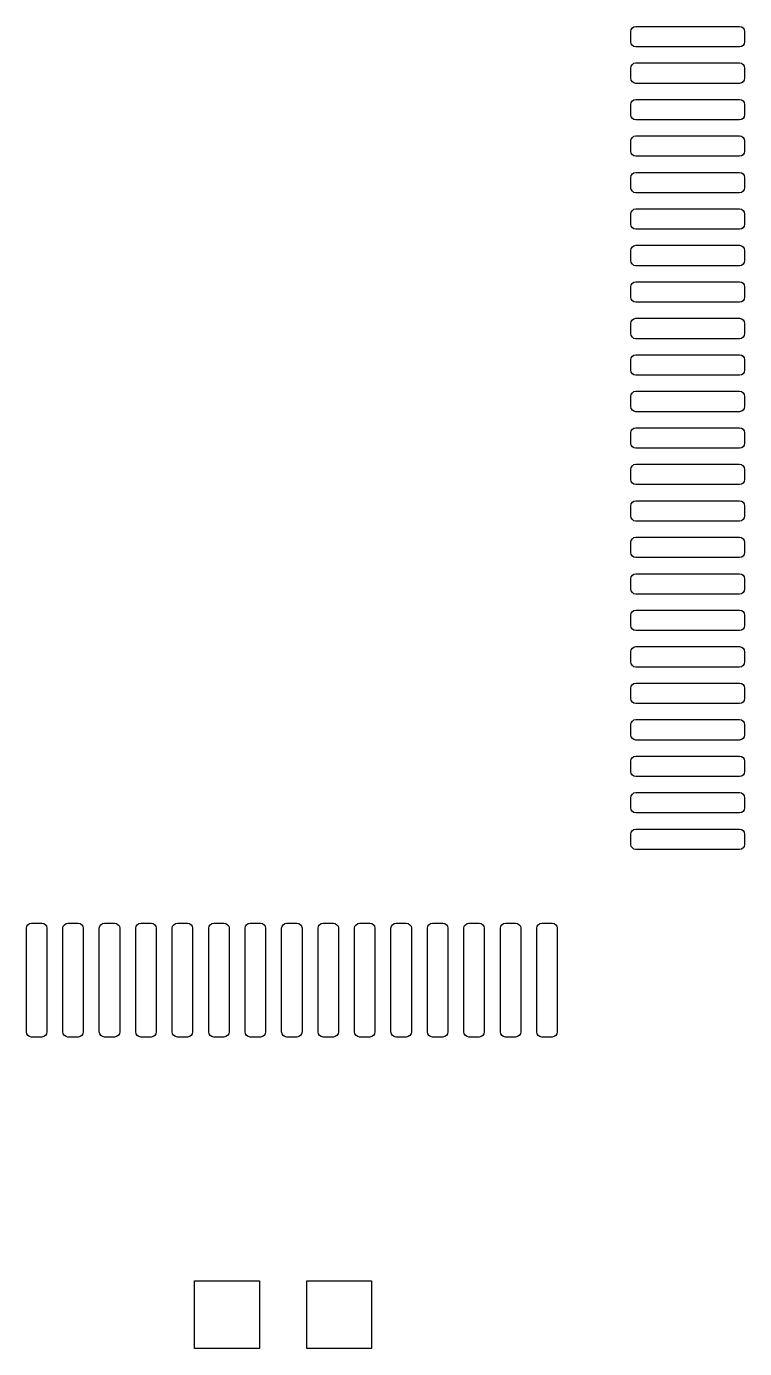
# Model space of a CAD drawing. Header units: inches. Extents: x 2.95 to 6.15, y -3.5 to -1.73.
# Drawn here: x 4.183 to 4.571, y -3.384 to -2.671 of the extents above; entities that cross this region are included whole.
import ezdxf

# ---------------------------------------------------------------- set-up
doc = ezdxf.new("R2010")
doc.units = ezdxf.units.IN
doc.header["$MEASUREMENT"] = 0
doc.layers.add('F.Paste', color=253, linetype='CONTINUOUS', true_color=0xb4a09a)

msp = doc.modelspace()

# ---------------------------------------------------------------- linework, layer by layer
at = {"layer": 'F.Paste', "linetype": 'CONTINUOUS'}
for p, q in [((4.50945, -2.67382), (4.50966, -2.67276)), ((4.50945, -2.67933), (4.50945, -2.67382)), ((4.50966, -2.67276), (4.51026, -2.67187)), ((4.51026, -2.67187), (4.51115, -2.67127)), ((4.51115, -2.67127), (4.5122, -2.67106)), ((4.5122, -2.67106), (4.56811, -2.67106)), ((4.56811, -2.67106), (4.56916, -2.67127)), ((4.56916, -2.67127), (4.57006, -2.67187)), ((4.57006, -2.67187), (4.57066, -2.67276)), ((4.57066, -2.67276), (4.57087, -2.67382)), ((4.57087, -2.67382), (4.57087, -2.67933)), ((4.50966, -2.68039), (4.50945, -2.67933)), ((4.51026, -2.68128), (4.50966, -2.68039)), ((4.51115, -2.68188), (4.51026, -2.68128)), ((4.5122, -2.68209), (4.51115, -2.68188)), ((4.56811, -2.68209), (4.5122, -2.68209)), ((4.56916, -2.68188), (4.56811, -2.68209)), ((4.57006, -2.68128), (4.56916, -2.68188)), ((4.57066, -2.68039), (4.57006, -2.68128)), ((4.57087, -2.67933), (4.57066, -2.68039)), ((4.50945, -2.6935), (4.50966, -2.69245)), ((4.50945, -2.69902), (4.50945, -2.6935)), ((4.50966, -2.69245), (4.51026, -2.69156)), ((4.51026, -2.69156), (4.51115, -2.69096)), ((4.51115, -2.69096), (4.5122, -2.69075)), ((4.5122, -2.69075), (4.56811, -2.69075)), ((4.56811, -2.69075), (4.56916, -2.69096)), ((4.56916, -2.69096), (4.57006, -2.69156)), ((4.57006, -2.69156), (4.57066, -2.69245)), ((4.57066, -2.69245), (4.57087, -2.6935)), ((4.57087, -2.6935), (4.57087, -2.69902)), ((4.50966, -2.70007), (4.50945, -2.69902)), ((4.51026, -2.70096), (4.50966, -2.70007)), ((4.51115, -2.70156), (4.51026, -2.70096)), ((4.5122, -2.70177), (4.51115, -2.70156)), ((4.56811, -2.70177), (4.5122, -2.70177)), ((4.56916, -2.70156), (4.56811, -2.70177)), ((4.57006, -2.70096), (4.56916, -2.70156)), ((4.57066, -2.70007), (4.57006, -2.70096)), ((4.57087, -2.69902), (4.57066, -2.70007)), ((4.51026, -2.71124), (4.51115, -2.71064)), ((4.51115, -2.71064), (4.5122, -2.71043)), ((4.5122, -2.71043), (4.56811, -2.71043)), ((4.56811, -2.71043), (4.56916, -2.71064)), ((4.56916, -2.71064), (4.57006, -2.71124)), ((4.50945, -2.71319), (4.50966, -2.71213)), ((4.50945, -2.7187), (4.50945, -2.71319)), ((4.50966, -2.71213), (4.51026, -2.71124)), ((4.57006, -2.71124), (4.57066, -2.71213)), ((4.57066, -2.71213), (4.57087, -2.71319)), ((4.57087, -2.71319), (4.57087, -2.7187)), ((4.50966, -2.71976), (4.50945, -2.7187)), ((4.51026, -2.72065), (4.50966, -2.71976)), ((4.51115, -2.72125), (4.51026, -2.72065)), ((4.5122, -2.72146), (4.51115, -2.72125)), ((4.56811, -2.72146), (4.5122, -2.72146)), ((4.56916, -2.72125), (4.56811, -2.72146)), ((4.57006, -2.72065), (4.56916, -2.72125)), ((4.57066, -2.71976), (4.57006, -2.72065)), ((4.57087, -2.7187), (4.57066, -2.71976)), ((4.50945, -2.73287), (4.50966, -2.73182)), ((4.50966, -2.73182), (4.51026, -2.73093)), ((4.51026, -2.73093), (4.51115, -2.73033)), ((4.51115, -2.73033), (4.5122, -2.73012)), ((4.5122, -2.73012), (4.56811, -2.73012)), ((4.56811, -2.73012), (4.56916, -2.73033)), ((4.56916, -2.73033), (4.57006, -2.73093)), ((4.57006, -2.73093), (4.57066, -2.73182)), ((4.57066, -2.73182), (4.57087, -2.73287)), ((4.50945, -2.73839), (4.50945, -2.73287)), ((4.50966, -2.73944), (4.50945, -2.73839)), ((4.57087, -2.73839), (4.57066, -2.73944)), ((4.57087, -2.73287), (4.57087, -2.73839)), ((4.51026, -2.74033), (4.50966, -2.73944)), ((4.51115, -2.74093), (4.51026, -2.74033)), ((4.5122, -2.74114), (4.51115, -2.74093)), ((4.56811, -2.74114), (4.5122, -2.74114)), ((4.56916, -2.74093), (4.56811, -2.74114)), ((4.57006, -2.74033), (4.56916, -2.74093)), ((4.57066, -2.73944), (4.57006, -2.74033)), ((4.50945, -2.75256), (4.50966, -2.7515)), ((4.50945, -2.75807), (4.50945, -2.75256)), ((4.50966, -2.7515), (4.51026, -2.75061)), ((4.51026, -2.75061), (4.51115, -2.75001)), ((4.51115, -2.75001), (4.5122, -2.7498)), ((4.5122, -2.7498), (4.56811, -2.7498)), ((4.56811, -2.7498), (4.56916, -2.75001)), ((4.56916, -2.75001), (4.57006, -2.75061)), ((4.57006, -2.75061), (4.57066, -2.7515)), ((4.57066, -2.7515), (4.57087, -2.75256)), ((4.57087, -2.75256), (4.57087, -2.75807)), ((4.50966, -2.75913), (4.50945, -2.75807)), ((4.51026, -2.76002), (4.50966, -2.75913)), ((4.51115, -2.76062), (4.51026, -2.76002)), ((4.5122, -2.76083), (4.51115, -2.76062)), ((4.56916, -2.76062), (4.56811, -2.76083)), ((4.57006, -2.76002), (4.56916, -2.76062)), ((4.57066, -2.75913), (4.57006, -2.76002)), ((4.57087, -2.75807), (4.57066, -2.75913)), ((4.56811, -2.76083), (4.5122, -2.76083)), ((4.50945, -2.77224), (4.50966, -2.77119)), ((4.50945, -2.77776), (4.50945, -2.77224)), ((4.50966, -2.77119), (4.51026, -2.7703)), ((4.51026, -2.7703), (4.51115, -2.7697)), ((4.51115, -2.7697), (4.5122, -2.76949)), ((4.5122, -2.76949), (4.56811, -2.76949)), ((4.56811, -2.76949), (4.56916, -2.7697)), ((4.56916, -2.7697), (4.57006, -2.7703)), ((4.57006, -2.7703), (4.57066, -2.77119)), ((4.57066, -2.77119), (4.57087, -2.77224)), ((4.57087, -2.77224), (4.57087, -2.77776)), ((4.50966, -2.77881), (4.50945, -2.77776)), ((4.51026, -2.7797), (4.50966, -2.77881)), ((4.51115, -2.7803), (4.51026, -2.7797)), ((4.5122, -2.78051), (4.51115, -2.7803)), ((4.56811, -2.78051), (4.5122, -2.78051)), ((4.56916, -2.7803), (4.56811, -2.78051)), ((4.57006, -2.7797), (4.56916, -2.7803)), ((4.57066, -2.77881), (4.57006, -2.7797)), ((4.57087, -2.77776), (4.57066, -2.77881)), ((4.51115, -2.78938), (4.5122, -2.78917)), ((4.5122, -2.78917), (4.56811, -2.78917)), ((4.56811, -2.78917), (4.56916, -2.78938)), ((4.50945, -2.79193), (4.50966, -2.79087)), ((4.50945, -2.79744), (4.50945, -2.79193)), ((4.50966, -2.79087), (4.51026, -2.78998)), ((4.51026, -2.78998), (4.51115, -2.78938)), ((4.56916, -2.78938), (4.57006, -2.78998)), ((4.57006, -2.78998), (4.57066, -2.79087)), ((4.57066, -2.79087), (4.57087, -2.79193)), ((4.57087, -2.79193), (4.57087, -2.79744)), ((4.50966, -2.7985), (4.50945, -2.79744)), ((4.51026, -2.79939), (4.50966, -2.7985)), ((4.51115, -2.79999), (4.51026, -2.79939)), ((4.5122, -2.8002), (4.51115, -2.79999)), ((4.56811, -2.8002), (4.5122, -2.8002)), ((4.56916, -2.79999), (4.56811, -2.8002)), ((4.57006, -2.79939), (4.56916, -2.79999)), ((4.57066, -2.7985), (4.57006, -2.79939)), ((4.57087, -2.79744), (4.57066, -2.7985)), ((4.50945, -2.81161), (4.50966, -2.81056)), ((4.50966, -2.81056), (4.51026, -2.80967)), ((4.51026, -2.80967), (4.51115, -2.80907)), ((4.51115, -2.80907), (4.5122, -2.80886)), ((4.5122, -2.80886), (4.56811, -2.80886)), ((4.56811, -2.80886), (4.56916, -2.80907)), ((4.56916, -2.80907), (4.57006, -2.80967)), ((4.57006, -2.80967), (4.57066, -2.81056)), ((4.57066, -2.81056), (4.57087, -2.81161)), ((4.50945, -2.81713), (4.50945, -2.81161)), ((4.50966, -2.81818), (4.50945, -2.81713)), ((4.57087, -2.81713), (4.57066, -2.81818)), ((4.57087, -2.81161), (4.57087, -2.81713)), ((4.51026, -2.81907), (4.50966, -2.81818)), ((4.51115, -2.81967), (4.51026, -2.81907)), ((4.5122, -2.81988), (4.51115, -2.81967)), ((4.56811, -2.81988), (4.5122, -2.81988)), ((4.56916, -2.81967), (4.56811, -2.81988)), ((4.57006, -2.81907), (4.56916, -2.81967)), ((4.57066, -2.81818), (4.57006, -2.81907)), ((4.50945, -2.8313), (4.50966, -2.83024)), ((4.50945, -2.83681), (4.50945, -2.8313)), ((4.50966, -2.83024), (4.51026, -2.82935)), ((4.51026, -2.82935), (4.51115, -2.82875)), ((4.51115, -2.82875), (4.5122, -2.82854)), ((4.5122, -2.82854), (4.56811, -2.82854)), ((4.56811, -2.82854), (4.56916, -2.82875)), ((4.56916, -2.82875), (4.57006, -2.82935)), ((4.57006, -2.82935), (4.57066, -2.83024)), ((4.57066, -2.83024), (4.57087, -2.8313)), ((4.57087, -2.8313), (4.57087, -2.83681)), ((4.50966, -2.83787), (4.50945, -2.83681)), ((4.51026, -2.83876), (4.50966, -2.83787)), ((4.51115, -2.83936), (4.51026, -2.83876)), ((4.57006, -2.83876), (4.56916, -2.83936)), ((4.57066, -2.83787), (4.57006, -2.83876)), ((4.57087, -2.83681), (4.57066, -2.83787)), ((4.5122, -2.83957), (4.51115, -2.83936)), ((4.56811, -2.83957), (4.5122, -2.83957)), ((4.56916, -2.83936), (4.56811, -2.83957)), ((4.50945, -2.85098), (4.50966, -2.84993)), ((4.50945, -2.8565), (4.50945, -2.85098)), ((4.50966, -2.84993), (4.51026, -2.84904)), ((4.51026, -2.84904), (4.51115, -2.84844)), ((4.51115, -2.84844), (4.5122, -2.84823)), ((4.5122, -2.84823), (4.56811, -2.84823)), ((4.56811, -2.84823), (4.56916, -2.84844)), ((4.56916, -2.84844), (4.57006, -2.84904)), ((4.57006, -2.84904), (4.57066, -2.84993)), ((4.57066, -2.84993), (4.57087, -2.85098)), ((4.57087, -2.85098), (4.57087, -2.8565)), ((4.50966, -2.85755), (4.50945, -2.8565)), ((4.51026, -2.85844), (4.50966, -2.85755)), ((4.51115, -2.85904), (4.51026, -2.85844)), ((4.5122, -2.85925), (4.51115, -2.85904)), ((4.56811, -2.85925), (4.5122, -2.85925)), ((4.56916, -2.85904), (4.56811, -2.85925)), ((4.57006, -2.85844), (4.56916, -2.85904)), ((4.57066, -2.85755), (4.57006, -2.85844)), ((4.57087, -2.8565), (4.57066, -2.85755)), ((4.50945, -2.87067), (4.50966, -2.86961)), ((4.50945, -2.87618), (4.50945, -2.87067)), ((4.50966, -2.86961), (4.51026, -2.86872)), ((4.51026, -2.86872), (4.51115, -2.86812)), ((4.51115, -2.86812), (4.5122, -2.86791)), ((4.5122, -2.86791), (4.56811, -2.86791)), ((4.56811, -2.86791), (4.56916, -2.86812)), ((4.56916, -2.86812), (4.57006, -2.86872)), ((4.57006, -2.86872), (4.57066, -2.86961)), ((4.57066, -2.86961), (4.57087, -2.87067)), ((4.57087, -2.87067), (4.57087, -2.87618)), ((4.50966, -2.87724), (4.50945, -2.87618)), ((4.51026, -2.87813), (4.50966, -2.87724)), ((4.51115, -2.87873), (4.51026, -2.87813)), ((4.5122, -2.87894), (4.51115, -2.87873)), ((4.56811, -2.87894), (4.5122, -2.87894)), ((4.56916, -2.87873), (4.56811, -2.87894)), ((4.57006, -2.87813), (4.56916, -2.87873)), ((4.57066, -2.87724), (4.57006, -2.87813)), ((4.57087, -2.87618), (4.57066, -2.87724)), ((4.50966, -2.8893), (4.51026, -2.88841)), ((4.51026, -2.88841), (4.51115, -2.88781)), ((4.51115, -2.88781), (4.5122, -2.8876)), ((4.5122, -2.8876), (4.56811, -2.8876)), ((4.56811, -2.8876), (4.56916, -2.88781)), ((4.56916, -2.88781), (4.57006, -2.88841)), ((4.57006, -2.88841), (4.57066, -2.8893)), ((4.50945, -2.89035), (4.50966, -2.8893)), ((4.50945, -2.89587), (4.50945, -2.89035)), ((4.50966, -2.89692), (4.50945, -2.89587)), ((4.57066, -2.8893), (4.57087, -2.89035)), ((4.57087, -2.89587), (4.57066, -2.89692)), ((4.57087, -2.89035), (4.57087, -2.89587)), ((4.51026, -2.89781), (4.50966, -2.89692)), ((4.51115, -2.89841), (4.51026, -2.89781)), ((4.5122, -2.89862), (4.51115, -2.89841)), ((4.56811, -2.89862), (4.5122, -2.89862)), ((4.56916, -2.89841), (4.56811, -2.89862)), ((4.57006, -2.89781), (4.56916, -2.89841)), ((4.57066, -2.89692), (4.57006, -2.89781)), ((4.50945, -2.91004), (4.50966, -2.90898)), ((4.50945, -2.91555), (4.50945, -2.91004)), ((4.50966, -2.90898), (4.51026, -2.90809)), ((4.51026, -2.90809), (4.51115, -2.90749)), ((4.51115, -2.90749), (4.5122, -2.90728)), ((4.5122, -2.90728), (4.56811, -2.90728)), ((4.56811, -2.90728), (4.56916, -2.90749)), ((4.56916, -2.90749), (4.57006, -2.90809)), ((4.57006, -2.90809), (4.57066, -2.90898)), ((4.57066, -2.90898), (4.57087, -2.91004)), ((4.57087, -2.91004), (4.57087, -2.91555)), ((4.50966, -2.91661), (4.50945, -2.91555)), ((4.51026, -2.9175), (4.50966, -2.91661)), ((4.51115, -2.9181), (4.51026, -2.9175)), ((4.57006, -2.9175), (4.56916, -2.9181)), ((4.57066, -2.91661), (4.57006, -2.9175)), ((4.57087, -2.91555), (4.57066, -2.91661)), ((4.5122, -2.91831), (4.51115, -2.9181)), ((4.56811, -2.91831), (4.5122, -2.91831)), ((4.56916, -2.9181), (4.56811, -2.91831)), ((4.50945, -2.92972), (4.50966, -2.92867)), ((4.50945, -2.93524), (4.50945, -2.92972)), ((4.50966, -2.92867), (4.51026, -2.92778)), ((4.51026, -2.92778), (4.51115, -2.92718)), ((4.51115, -2.92718), (4.5122, -2.92697)), ((4.5122, -2.92697), (4.56811, -2.92697)), ((4.56811, -2.92697), (4.56916, -2.92718)), ((4.56916, -2.92718), (4.57006, -2.92778)), ((4.57006, -2.92778), (4.57066, -2.92867)), ((4.57066, -2.92867), (4.57087, -2.92972)), ((4.57087, -2.92972), (4.57087, -2.93524)), ((4.50966, -2.93629), (4.50945, -2.93524)), ((4.51026, -2.93718), (4.50966, -2.93629)), ((4.51115, -2.93778), (4.51026, -2.93718)), ((4.5122, -2.93799), (4.51115, -2.93778)), ((4.56811, -2.93799), (4.5122, -2.93799)), ((4.56916, -2.93778), (4.56811, -2.93799)), ((4.57006, -2.93718), (4.56916, -2.93778)), ((4.57066, -2.93629), (4.57006, -2.93718)), ((4.57087, -2.93524), (4.57066, -2.93629)), ((4.50945, -2.94941), (4.50966, -2.94835)), ((4.50945, -2.95492), (4.50945, -2.94941)), ((4.50966, -2.94835), (4.51026, -2.94746)), ((4.51026, -2.94746), (4.51115, -2.94686)), ((4.51115, -2.94686), (4.5122, -2.94665)), ((4.5122, -2.94665), (4.56811, -2.94665)), ((4.56811, -2.94665), (4.56916, -2.94686)), ((4.56916, -2.94686), (4.57006, -2.94746)), ((4.57006, -2.94746), (4.57066, -2.94835)), ((4.57066, -2.94835), (4.57087, -2.94941)), ((4.57087, -2.94941), (4.57087, -2.95492)), ((4.50966, -2.95598), (4.50945, -2.95492)), ((4.51026, -2.95687), (4.50966, -2.95598)), ((4.51115, -2.95747), (4.51026, -2.95687)), ((4.5122, -2.95768), (4.51115, -2.95747)), ((4.56811, -2.95768), (4.5122, -2.95768)), ((4.56916, -2.95747), (4.56811, -2.95768)), ((4.57006, -2.95687), (4.56916, -2.95747)), ((4.57066, -2.95598), (4.57006, -2.95687)), ((4.57087, -2.95492), (4.57066, -2.95598)), ((4.50966, -2.96804), (4.51026, -2.96715)), ((4.51026, -2.96715), (4.51115, -2.96655)), ((4.51115, -2.96655), (4.5122, -2.96634)), ((4.5122, -2.96634), (4.56811, -2.96634)), ((4.56811, -2.96634), (4.56916, -2.96655)), ((4.56916, -2.96655), (4.57006, -2.96715)), ((4.57006, -2.96715), (4.57066, -2.96804)), ((4.50945, -2.96909), (4.50966, -2.96804)), ((4.50945, -2.97461), (4.50945, -2.96909)), ((4.50966, -2.97566), (4.50945, -2.97461)), ((4.57066, -2.96804), (4.57087, -2.96909)), ((4.57087, -2.97461), (4.57066, -2.97566)), ((4.57087, -2.96909), (4.57087, -2.97461)), ((4.51026, -2.97655), (4.50966, -2.97566)), ((4.51115, -2.97715), (4.51026, -2.97655)), ((4.5122, -2.97736), (4.51115, -2.97715)), ((4.56811, -2.97736), (4.5122, -2.97736)), ((4.56916, -2.97715), (4.56811, -2.97736)), ((4.57006, -2.97655), (4.56916, -2.97715)), ((4.57066, -2.97566), (4.57006, -2.97655)), ((4.50945, -2.98878), (4.50966, -2.98772)), ((4.50945, -2.99429), (4.50945, -2.98878)), ((4.50966, -2.98772), (4.51026, -2.98683)), ((4.51026, -2.98683), (4.51115, -2.98623)), ((4.51115, -2.98623), (4.5122, -2.98602)), ((4.5122, -2.98602), (4.56811, -2.98602)), ((4.56811, -2.98602), (4.56916, -2.98623)), ((4.56916, -2.98623), (4.57006, -2.98683)), ((4.57006, -2.98683), (4.57066, -2.98772)), ((4.57066, -2.98772), (4.57087, -2.98878)), ((4.57087, -2.98878), (4.57087, -2.99429)), ((4.50966, -2.99535), (4.50945, -2.99429)), ((4.51026, -2.99624), (4.50966, -2.99535)), ((4.57066, -2.99535), (4.57006, -2.99624)), ((4.57087, -2.99429), (4.57066, -2.99535)), ((4.51115, -2.99684), (4.51026, -2.99624)), ((4.5122, -2.99705), (4.51115, -2.99684)), ((4.56811, -2.99705), (4.5122, -2.99705)), ((4.56916, -2.99684), (4.56811, -2.99705)), ((4.57006, -2.99624), (4.56916, -2.99684)), ((4.50945, -3.00846), (4.50966, -3.00741)), ((4.50945, -3.01398), (4.50945, -3.00846)), ((4.50966, -3.00741), (4.51026, -3.00652)), ((4.51026, -3.00652), (4.51115, -3.00592)), ((4.51115, -3.00592), (4.5122, -3.00571)), ((4.5122, -3.00571), (4.56811, -3.00571)), ((4.56811, -3.00571), (4.56916, -3.00592)), ((4.56916, -3.00592), (4.57006, -3.00652)), ((4.57006, -3.00652), (4.57066, -3.00741)), ((4.57066, -3.00741), (4.57087, -3.00846)), ((4.57087, -3.00846), (4.57087, -3.01398)), ((4.50966, -3.01503), (4.50945, -3.01398)), ((4.51026, -3.01593), (4.50966, -3.01503)), ((4.51115, -3.01652), (4.51026, -3.01593)), ((4.5122, -3.01673), (4.51115, -3.01652)), ((4.56811, -3.01673), (4.5122, -3.01673)), ((4.56916, -3.01652), (4.56811, -3.01673)), ((4.57006, -3.01593), (4.56916, -3.01652)), ((4.57066, -3.01503), (4.57006, -3.01593)), ((4.57087, -3.01398), (4.57066, -3.01503)), ((4.50945, -3.02815), (4.50966, -3.02709)), ((4.50945, -3.03366), (4.50945, -3.02815)), ((4.50966, -3.02709), (4.51026, -3.0262)), ((4.51026, -3.0262), (4.51115, -3.0256)), ((4.51115, -3.0256), (4.5122, -3.02539)), ((4.5122, -3.02539), (4.56811, -3.02539)), ((4.56811, -3.02539), (4.56916, -3.0256)), ((4.56916, -3.0256), (4.57006, -3.0262)), ((4.57006, -3.0262), (4.57066, -3.02709)), ((4.57066, -3.02709), (4.57087, -3.02815)), ((4.57087, -3.02815), (4.57087, -3.03366)), ((4.50966, -3.03472), (4.50945, -3.03366)), ((4.51026, -3.03561), (4.50966, -3.03472)), ((4.51115, -3.03621), (4.51026, -3.03561)), ((4.5122, -3.03642), (4.51115, -3.03621)), ((4.56811, -3.03642), (4.5122, -3.03642)), ((4.56916, -3.03621), (4.56811, -3.03642)), ((4.57006, -3.03561), (4.56916, -3.03621)), ((4.57066, -3.03472), (4.57006, -3.03561)), ((4.57087, -3.03366), (4.57066, -3.03472)), ((4.50966, -3.04678), (4.51026, -3.04589)), ((4.51026, -3.04589), (4.51115, -3.04529)), ((4.51115, -3.04529), (4.5122, -3.04508)), ((4.5122, -3.04508), (4.56811, -3.04508)), ((4.56811, -3.04508), (4.56916, -3.04529)), ((4.56916, -3.04529), (4.57006, -3.04589)), ((4.57006, -3.04589), (4.57066, -3.04678)), ((4.50945, -3.04783), (4.50966, -3.04678)), ((4.50945, -3.05335), (4.50945, -3.04783)), ((4.57066, -3.04678), (4.57087, -3.04783)), ((4.57087, -3.04783), (4.57087, -3.05335)), ((4.50966, -3.0544), (4.50945, -3.05335)), ((4.51026, -3.0553), (4.50966, -3.0544)), ((4.51115, -3.05589), (4.51026, -3.0553)), ((4.5122, -3.0561), (4.51115, -3.05589)), ((4.56811, -3.0561), (4.5122, -3.0561)), ((4.56916, -3.05589), (4.56811, -3.0561)), ((4.57006, -3.0553), (4.56916, -3.05589)), ((4.57066, -3.0544), (4.57006, -3.0553)), ((4.57087, -3.05335), (4.57066, -3.0544)), ((4.50945, -3.06752), (4.50966, -3.06647)), ((4.50945, -3.07303), (4.50945, -3.06752)), ((4.50966, -3.06647), (4.51026, -3.06557)), ((4.51026, -3.06557), (4.51115, -3.06497)), ((4.51115, -3.06497), (4.5122, -3.06476)), ((4.5122, -3.06476), (4.56811, -3.06476)), ((4.56811, -3.06476), (4.56916, -3.06497)), ((4.56916, -3.06497), (4.57006, -3.06557)), ((4.57006, -3.06557), (4.57066, -3.06647)), ((4.57066, -3.06647), (4.57087, -3.06752)), ((4.57087, -3.06752), (4.57087, -3.07303)), ((4.50966, -3.07409), (4.50945, -3.07303)), ((4.51026, -3.07498), (4.50966, -3.07409)), ((4.57066, -3.07409), (4.57006, -3.07498)), ((4.57087, -3.07303), (4.57066, -3.07409)), ((4.51115, -3.07558), (4.51026, -3.07498)), ((4.5122, -3.07579), (4.51115, -3.07558)), ((4.56811, -3.07579), (4.5122, -3.07579)), ((4.56916, -3.07558), (4.56811, -3.07579)), ((4.57006, -3.07498), (4.56916, -3.07558)), ((4.50945, -3.0872), (4.50966, -3.08615)), ((4.50945, -3.09272), (4.50945, -3.0872)), ((4.50966, -3.08615), (4.51026, -3.08526)), ((4.51026, -3.08526), (4.51115, -3.08466)), ((4.51115, -3.08466), (4.5122, -3.08445)), ((4.5122, -3.08445), (4.56811, -3.08445)), ((4.56811, -3.08445), (4.56916, -3.08466)), ((4.56916, -3.08466), (4.57006, -3.08526)), ((4.57006, -3.08526), (4.57066, -3.08615)), ((4.57066, -3.08615), (4.57087, -3.0872)), ((4.57087, -3.0872), (4.57087, -3.09272)), ((4.50966, -3.09377), (4.50945, -3.09272)), ((4.51026, -3.09467), (4.50966, -3.09377)), ((4.51115, -3.09526), (4.51026, -3.09467)), ((4.5122, -3.09547), (4.51115, -3.09526)), ((4.56811, -3.09547), (4.5122, -3.09547)), ((4.56916, -3.09526), (4.56811, -3.09547)), ((4.57006, -3.09467), (4.56916, -3.09526)), ((4.57066, -3.09377), (4.57006, -3.09467)), ((4.57087, -3.09272), (4.57066, -3.09377)), ((4.50945, -3.10689), (4.50966, -3.10584)), ((4.50945, -3.1124), (4.50945, -3.10689)), ((4.50966, -3.10584), (4.51026, -3.10494)), ((4.51026, -3.10494), (4.51115, -3.10434)), ((4.51115, -3.10434), (4.5122, -3.10413)), ((4.5122, -3.10413), (4.56811, -3.10413)), ((4.56811, -3.10413), (4.56916, -3.10434)), ((4.56916, -3.10434), (4.57006, -3.10494)), ((4.57006, -3.10494), (4.57066, -3.10584)), ((4.57066, -3.10584), (4.57087, -3.10689)), ((4.57087, -3.10689), (4.57087, -3.1124)), ((4.50966, -3.11346), (4.50945, -3.1124)), ((4.51026, -3.11435), (4.50966, -3.11346)), ((4.51115, -3.11495), (4.51026, -3.11435)), ((4.5122, -3.11516), (4.51115, -3.11495)), ((4.56811, -3.11516), (4.5122, -3.11516)), ((4.56916, -3.11495), (4.56811, -3.11516)), ((4.57006, -3.11435), (4.56916, -3.11495)), ((4.57066, -3.11346), (4.57006, -3.11435)), ((4.57087, -3.1124), (4.57066, -3.11346)), ((4.18307, -3.15768), (4.18328, -3.15662)), ((4.18307, -3.21358), (4.18307, -3.15768)), ((4.18328, -3.15662), (4.18388, -3.15573)), ((4.18388, -3.15573), (4.18477, -3.15513)), ((4.18477, -3.15513), (4.18583, -3.15492)), ((4.18583, -3.15492), (4.19134, -3.15492)), ((4.19134, -3.15492), (4.19239, -3.15513)), ((4.19239, -3.15513), (4.19329, -3.15573)), ((4.19329, -3.15573), (4.19388, -3.15662)), ((4.19388, -3.15662), (4.19409, -3.15768)), ((4.19409, -3.15768), (4.19409, -3.21358)), ((4.20276, -3.15768), (4.20297, -3.15662)), ((4.20276, -3.21358), (4.20276, -3.15768)), ((4.20297, -3.15662), (4.20356, -3.15573)), ((4.20356, -3.15573), (4.20446, -3.15513)), ((4.20446, -3.15513), (4.20551, -3.15492)), ((4.20551, -3.15492), (4.21102, -3.15492)), ((4.21102, -3.15492), (4.21208, -3.15513)), ((4.21208, -3.15513), (4.21297, -3.15573)), ((4.21297, -3.15573), (4.21357, -3.15662)), ((4.21357, -3.15662), (4.21378, -3.15768)), ((4.21378, -3.15768), (4.21378, -3.21358)), ((4.22244, -3.15768), (4.22265, -3.15662)), ((4.22244, -3.21358), (4.22244, -3.15768)), ((4.22265, -3.15662), (4.22325, -3.15573)), ((4.22325, -3.15573), (4.22414, -3.15513)), ((4.22414, -3.15513), (4.2252, -3.15492)), ((4.2252, -3.15492), (4.23071, -3.15492)), ((4.23071, -3.15492), (4.23176, -3.15513)), ((4.23176, -3.15513), (4.23266, -3.15573)), ((4.23266, -3.15573), (4.23325, -3.15662)), ((4.23325, -3.15662), (4.23346, -3.15768)), ((4.23346, -3.15768), (4.23346, -3.21358)), ((4.24213, -3.15768), (4.24234, -3.15662)), ((4.24213, -3.21358), (4.24213, -3.15768)), ((4.24234, -3.15662), (4.24293, -3.15573)), ((4.24293, -3.15573), (4.24383, -3.15513)), ((4.24383, -3.15513), (4.24488, -3.15492)), ((4.24488, -3.15492), (4.25039, -3.15492)), ((4.25039, -3.15492), (4.25145, -3.15513)), ((4.25145, -3.15513), (4.25234, -3.15573)), ((4.25234, -3.15573), (4.25294, -3.15662)), ((4.25294, -3.15662), (4.25315, -3.15768)), ((4.25315, -3.15768), (4.25315, -3.21358)), ((4.26181, -3.15768), (4.26202, -3.15662)), ((4.26181, -3.21358), (4.26181, -3.15768)), ((4.26202, -3.15662), (4.26262, -3.15573)), ((4.26262, -3.15573), (4.26351, -3.15513)), ((4.26351, -3.15513), (4.26457, -3.15492)), ((4.26457, -3.15492), (4.27008, -3.15492)), ((4.27008, -3.15492), (4.27113, -3.15513)), ((4.27113, -3.15513), (4.27203, -3.15573)), ((4.27203, -3.15573), (4.27262, -3.15662)), ((4.27262, -3.15662), (4.27283, -3.15768)), ((4.27283, -3.15768), (4.27283, -3.21358)), ((4.2815, -3.15768), (4.28171, -3.15662)), ((4.2815, -3.21358), (4.2815, -3.15768)), ((4.28171, -3.15662), (4.2823, -3.15573)), ((4.2823, -3.15573), (4.2832, -3.15513)), ((4.2832, -3.15513), (4.28425, -3.15492)), ((4.28425, -3.15492), (4.28976, -3.15492)), ((4.28976, -3.15492), (4.29082, -3.15513)), ((4.29082, -3.15513), (4.29171, -3.15573)), ((4.29171, -3.15573), (4.29231, -3.15662)), ((4.29231, -3.15662), (4.29252, -3.15768)), ((4.29252, -3.15768), (4.29252, -3.21358)), ((4.30118, -3.15768), (4.30139, -3.15662)), ((4.30118, -3.21358), (4.30118, -3.15768)), ((4.30139, -3.15662), (4.30199, -3.15573)), ((4.30199, -3.15573), (4.30288, -3.15513)), ((4.30288, -3.15513), (4.30394, -3.15492)), ((4.30394, -3.15492), (4.30945, -3.15492)), ((4.30945, -3.15492), (4.3105, -3.15513)), ((4.3105, -3.15513), (4.3114, -3.15573)), ((4.3114, -3.15573), (4.31199, -3.15662)), ((4.31199, -3.15662), (4.3122, -3.15768)), ((4.3122, -3.15768), (4.3122, -3.21358)), ((4.32087, -3.15768), (4.32108, -3.15662)), ((4.32087, -3.21358), (4.32087, -3.15768)), ((4.32108, -3.15662), (4.32167, -3.15573)), ((4.32167, -3.15573), (4.32257, -3.15513)), ((4.32257, -3.15513), (4.32362, -3.15492)), ((4.32362, -3.15492), (4.32913, -3.15492)), ((4.32913, -3.15492), (4.33019, -3.15513)), ((4.33019, -3.15513), (4.33108, -3.15573)), ((4.33108, -3.15573), (4.33168, -3.15662)), ((4.33168, -3.15662), (4.33189, -3.15768)), ((4.33189, -3.15768), (4.33189, -3.21358)), ((4.34055, -3.15768), (4.34076, -3.15662)), ((4.34055, -3.21358), (4.34055, -3.15768)), ((4.34076, -3.15662), (4.34136, -3.15573)), ((4.34136, -3.15573), (4.34225, -3.15513)), ((4.34225, -3.15513), (4.34331, -3.15492)), ((4.34331, -3.15492), (4.34882, -3.15492)), ((4.34882, -3.15492), (4.34987, -3.15513)), ((4.34987, -3.15513), (4.35077, -3.15573)), ((4.35077, -3.15573), (4.35137, -3.15662)), ((4.35137, -3.15662), (4.35157, -3.15768)), ((4.35157, -3.15768), (4.35157, -3.21358)), ((4.36024, -3.15768), (4.36045, -3.15662)), ((4.36024, -3.21358), (4.36024, -3.15768)), ((4.36045, -3.15662), (4.36104, -3.15573)), ((4.36104, -3.15573), (4.36194, -3.15513)), ((4.36194, -3.15513), (4.36299, -3.15492)), ((4.36299, -3.15492), (4.3685, -3.15492)), ((4.3685, -3.15492), (4.36956, -3.15513)), ((4.36956, -3.15513), (4.37045, -3.15573)), ((4.37045, -3.15573), (4.37105, -3.15662)), ((4.37105, -3.15662), (4.37126, -3.15768)), ((4.37126, -3.15768), (4.37126, -3.21358)), ((4.37992, -3.15768), (4.38013, -3.15662)), ((4.37992, -3.21358), (4.37992, -3.15768)), ((4.38013, -3.15662), (4.38073, -3.15573)), ((4.38073, -3.15573), (4.38162, -3.15513)), ((4.38162, -3.15513), (4.38268, -3.15492)), ((4.38268, -3.15492), (4.38819, -3.15492)), ((4.38819, -3.15492), (4.38924, -3.15513)), ((4.38924, -3.15513), (4.39014, -3.15573)), ((4.39014, -3.15573), (4.39074, -3.15662)), ((4.39074, -3.15662), (4.39094, -3.15768)), ((4.39094, -3.15768), (4.39094, -3.21358)), ((4.39961, -3.15768), (4.39982, -3.15662)), ((4.39961, -3.21358), (4.39961, -3.15768)), ((4.39982, -3.15662), (4.40041, -3.15573)), ((4.40041, -3.15573), (4.40131, -3.15513)), ((4.40131, -3.15513), (4.40236, -3.15492)), ((4.40236, -3.15492), (4.40787, -3.15492)), ((4.40787, -3.15492), (4.40893, -3.15513)), ((4.40893, -3.15513), (4.40982, -3.15573)), ((4.40982, -3.15573), (4.41042, -3.15662)), ((4.41042, -3.15662), (4.41063, -3.15768)), ((4.41063, -3.15768), (4.41063, -3.21358)), ((4.41929, -3.15768), (4.4195, -3.15662)), ((4.41929, -3.21358), (4.41929, -3.15768)), ((4.4195, -3.15662), (4.4201, -3.15573)), ((4.4201, -3.15573), (4.42099, -3.15513)), ((4.42099, -3.15513), (4.42205, -3.15492)), ((4.42205, -3.15492), (4.42756, -3.15492)), ((4.42756, -3.15492), (4.42861, -3.15513)), ((4.42861, -3.15513), (4.42951, -3.15573)), ((4.42951, -3.15573), (4.43011, -3.15662)), ((4.43011, -3.15662), (4.43031, -3.15768)), ((4.43031, -3.15768), (4.43031, -3.21358)), ((4.43898, -3.15768), (4.43919, -3.15662)), ((4.43898, -3.21358), (4.43898, -3.15768)), ((4.43919, -3.15662), (4.43978, -3.15573)), ((4.43978, -3.15573), (4.44068, -3.15513)), ((4.44068, -3.15513), (4.44173, -3.15492)), ((4.44173, -3.15492), (4.44724, -3.15492)), ((4.44724, -3.15492), (4.4483, -3.15513)), ((4.4483, -3.15513), (4.44919, -3.15573)), ((4.44919, -3.15573), (4.44979, -3.15662)), ((4.44979, -3.15662), (4.45, -3.15768)), ((4.45, -3.15768), (4.45, -3.21358)), ((4.45866, -3.15768), (4.45887, -3.15662)), ((4.45866, -3.21358), (4.45866, -3.15768)), ((4.45887, -3.15662), (4.45947, -3.15573)), ((4.45947, -3.15573), (4.46036, -3.15513)), ((4.46036, -3.15513), (4.46142, -3.15492)), ((4.46142, -3.15492), (4.46693, -3.15492)), ((4.46693, -3.15492), (4.46798, -3.15513)), ((4.46798, -3.15513), (4.46888, -3.15573)), ((4.46888, -3.15573), (4.46948, -3.15662)), ((4.46948, -3.15662), (4.46969, -3.15768)), ((4.46969, -3.15768), (4.46969, -3.21358)), ((4.18328, -3.21464), (4.18307, -3.21358)), ((4.18388, -3.21553), (4.18328, -3.21464)), ((4.18477, -3.21613), (4.18388, -3.21553)), ((4.18583, -3.21634), (4.18477, -3.21613)), ((4.19134, -3.21634), (4.18583, -3.21634)), ((4.19239, -3.21613), (4.19134, -3.21634)), ((4.19329, -3.21553), (4.19239, -3.21613)), ((4.19388, -3.21464), (4.19329, -3.21553)), ((4.19409, -3.21358), (4.19388, -3.21464)), ((4.20297, -3.21464), (4.20276, -3.21358)), ((4.20356, -3.21553), (4.20297, -3.21464)), ((4.20446, -3.21613), (4.20356, -3.21553)), ((4.20551, -3.21634), (4.20446, -3.21613)), ((4.21102, -3.21634), (4.20551, -3.21634)), ((4.21208, -3.21613), (4.21102, -3.21634)), ((4.21297, -3.21553), (4.21208, -3.21613)), ((4.21357, -3.21464), (4.21297, -3.21553)), ((4.21378, -3.21358), (4.21357, -3.21464)), ((4.22265, -3.21464), (4.22244, -3.21358)), ((4.22325, -3.21553), (4.22265, -3.21464)), ((4.22414, -3.21613), (4.22325, -3.21553)), ((4.2252, -3.21634), (4.22414, -3.21613)), ((4.23071, -3.21634), (4.2252, -3.21634)), ((4.23176, -3.21613), (4.23071, -3.21634)), ((4.23266, -3.21553), (4.23176, -3.21613)), ((4.23325, -3.21464), (4.23266, -3.21553)), ((4.23346, -3.21358), (4.23325, -3.21464)), ((4.24234, -3.21464), (4.24213, -3.21358)), ((4.24293, -3.21553), (4.24234, -3.21464)), ((4.24383, -3.21613), (4.24293, -3.21553)), ((4.24488, -3.21634), (4.24383, -3.21613)), ((4.25039, -3.21634), (4.24488, -3.21634)), ((4.25145, -3.21613), (4.25039, -3.21634)), ((4.25234, -3.21553), (4.25145, -3.21613)), ((4.25294, -3.21464), (4.25234, -3.21553)), ((4.25315, -3.21358), (4.25294, -3.21464)), ((4.26202, -3.21464), (4.26181, -3.21358)), ((4.26262, -3.21553), (4.26202, -3.21464)), ((4.26351, -3.21613), (4.26262, -3.21553)), ((4.26457, -3.21634), (4.26351, -3.21613)), ((4.27008, -3.21634), (4.26457, -3.21634)), ((4.27113, -3.21613), (4.27008, -3.21634)), ((4.27203, -3.21553), (4.27113, -3.21613)), ((4.27262, -3.21464), (4.27203, -3.21553)), ((4.27283, -3.21358), (4.27262, -3.21464)), ((4.28171, -3.21464), (4.2815, -3.21358)), ((4.2823, -3.21553), (4.28171, -3.21464)), ((4.2832, -3.21613), (4.2823, -3.21553)), ((4.28425, -3.21634), (4.2832, -3.21613)), ((4.28976, -3.21634), (4.28425, -3.21634)), ((4.29082, -3.21613), (4.28976, -3.21634)), ((4.29171, -3.21553), (4.29082, -3.21613)), ((4.29231, -3.21464), (4.29171, -3.21553)), ((4.29252, -3.21358), (4.29231, -3.21464)), ((4.30139, -3.21464), (4.30118, -3.21358)), ((4.30199, -3.21553), (4.30139, -3.21464)), ((4.30288, -3.21613), (4.30199, -3.21553)), ((4.30394, -3.21634), (4.30288, -3.21613)), ((4.30945, -3.21634), (4.30394, -3.21634)), ((4.3105, -3.21613), (4.30945, -3.21634)), ((4.3114, -3.21553), (4.3105, -3.21613)), ((4.31199, -3.21464), (4.3114, -3.21553)), ((4.3122, -3.21358), (4.31199, -3.21464)), ((4.32108, -3.21464), (4.32087, -3.21358)), ((4.32167, -3.21553), (4.32108, -3.21464)), ((4.32257, -3.21613), (4.32167, -3.21553)), ((4.32362, -3.21634), (4.32257, -3.21613)), ((4.32913, -3.21634), (4.32362, -3.21634)), ((4.33019, -3.21613), (4.32913, -3.21634)), ((4.33108, -3.21553), (4.33019, -3.21613)), ((4.33168, -3.21464), (4.33108, -3.21553)), ((4.33189, -3.21358), (4.33168, -3.21464)), ((4.34076, -3.21464), (4.34055, -3.21358)), ((4.34136, -3.21553), (4.34076, -3.21464)), ((4.34225, -3.21613), (4.34136, -3.21553)), ((4.34331, -3.21634), (4.34225, -3.21613)), ((4.34882, -3.21634), (4.34331, -3.21634)), ((4.34987, -3.21613), (4.34882, -3.21634)), ((4.35077, -3.21553), (4.34987, -3.21613)), ((4.35137, -3.21464), (4.35077, -3.21553)), ((4.35157, -3.21358), (4.35137, -3.21464)), ((4.36045, -3.21464), (4.36024, -3.21358)), ((4.36104, -3.21553), (4.36045, -3.21464)), ((4.36194, -3.21613), (4.36104, -3.21553)), ((4.36299, -3.21634), (4.36194, -3.21613)), ((4.3685, -3.21634), (4.36299, -3.21634)), ((4.36956, -3.21613), (4.3685, -3.21634)), ((4.37045, -3.21553), (4.36956, -3.21613)), ((4.37105, -3.21464), (4.37045, -3.21553)), ((4.37126, -3.21358), (4.37105, -3.21464)), ((4.38013, -3.21464), (4.37992, -3.21358)), ((4.38073, -3.21553), (4.38013, -3.21464)), ((4.38162, -3.21613), (4.38073, -3.21553)), ((4.38268, -3.21634), (4.38162, -3.21613)), ((4.38819, -3.21634), (4.38268, -3.21634)), ((4.38924, -3.21613), (4.38819, -3.21634)), ((4.39014, -3.21553), (4.38924, -3.21613)), ((4.39074, -3.21464), (4.39014, -3.21553)), ((4.39094, -3.21358), (4.39074, -3.21464)), ((4.39982, -3.21464), (4.39961, -3.21358)), ((4.40041, -3.21553), (4.39982, -3.21464)), ((4.40131, -3.21613), (4.40041, -3.21553)), ((4.40236, -3.21634), (4.40131, -3.21613)), ((4.40787, -3.21634), (4.40236, -3.21634)), ((4.40893, -3.21613), (4.40787, -3.21634)), ((4.40982, -3.21553), (4.40893, -3.21613)), ((4.41042, -3.21464), (4.40982, -3.21553)), ((4.41063, -3.21358), (4.41042, -3.21464)), ((4.4195, -3.21464), (4.41929, -3.21358)), ((4.4201, -3.21553), (4.4195, -3.21464)), ((4.42099, -3.21613), (4.4201, -3.21553)), ((4.42205, -3.21634), (4.42099, -3.21613)), ((4.42756, -3.21634), (4.42205, -3.21634)), ((4.42861, -3.21613), (4.42756, -3.21634)), ((4.42951, -3.21553), (4.42861, -3.21613)), ((4.43011, -3.21464), (4.42951, -3.21553)), ((4.43031, -3.21358), (4.43011, -3.21464)), ((4.43919, -3.21464), (4.43898, -3.21358)), ((4.43978, -3.21553), (4.43919, -3.21464)), ((4.44068, -3.21613), (4.43978, -3.21553)), ((4.44173, -3.21634), (4.44068, -3.21613)), ((4.44724, -3.21634), (4.44173, -3.21634)), ((4.4483, -3.21613), (4.44724, -3.21634)), ((4.44919, -3.21553), (4.4483, -3.21613)), ((4.44979, -3.21464), (4.44919, -3.21553)), ((4.45, -3.21358), (4.44979, -3.21464)), ((4.45887, -3.21464), (4.45866, -3.21358)), ((4.45947, -3.21553), (4.45887, -3.21464)), ((4.46036, -3.21613), (4.45947, -3.21553)), ((4.46142, -3.21634), (4.46036, -3.21613)), ((4.46693, -3.21634), (4.46142, -3.21634)), ((4.46798, -3.21613), (4.46693, -3.21634)), ((4.46888, -3.21553), (4.46798, -3.21613)), ((4.46948, -3.21464), (4.46888, -3.21553)), ((4.46969, -3.21358), (4.46948, -3.21464)), ((4.27382, -3.38445), (4.27382, -3.34783)), ((4.27382, -3.34783), (4.30886, -3.34783)), ((4.30886, -3.34783), (4.30886, -3.38445)), ((4.33445, -3.38445), (4.33445, -3.34783)), ((4.33445, -3.34783), (4.36949, -3.34783)), ((4.36949, -3.34783), (4.36949, -3.38445)), ((4.30886, -3.38445), (4.27382, -3.38445)), ((4.36949, -3.38445), (4.33445, -3.38445))]:
    msp.add_line(p, q, dxfattribs=at)

doc.saveas('drawing.dxf')
